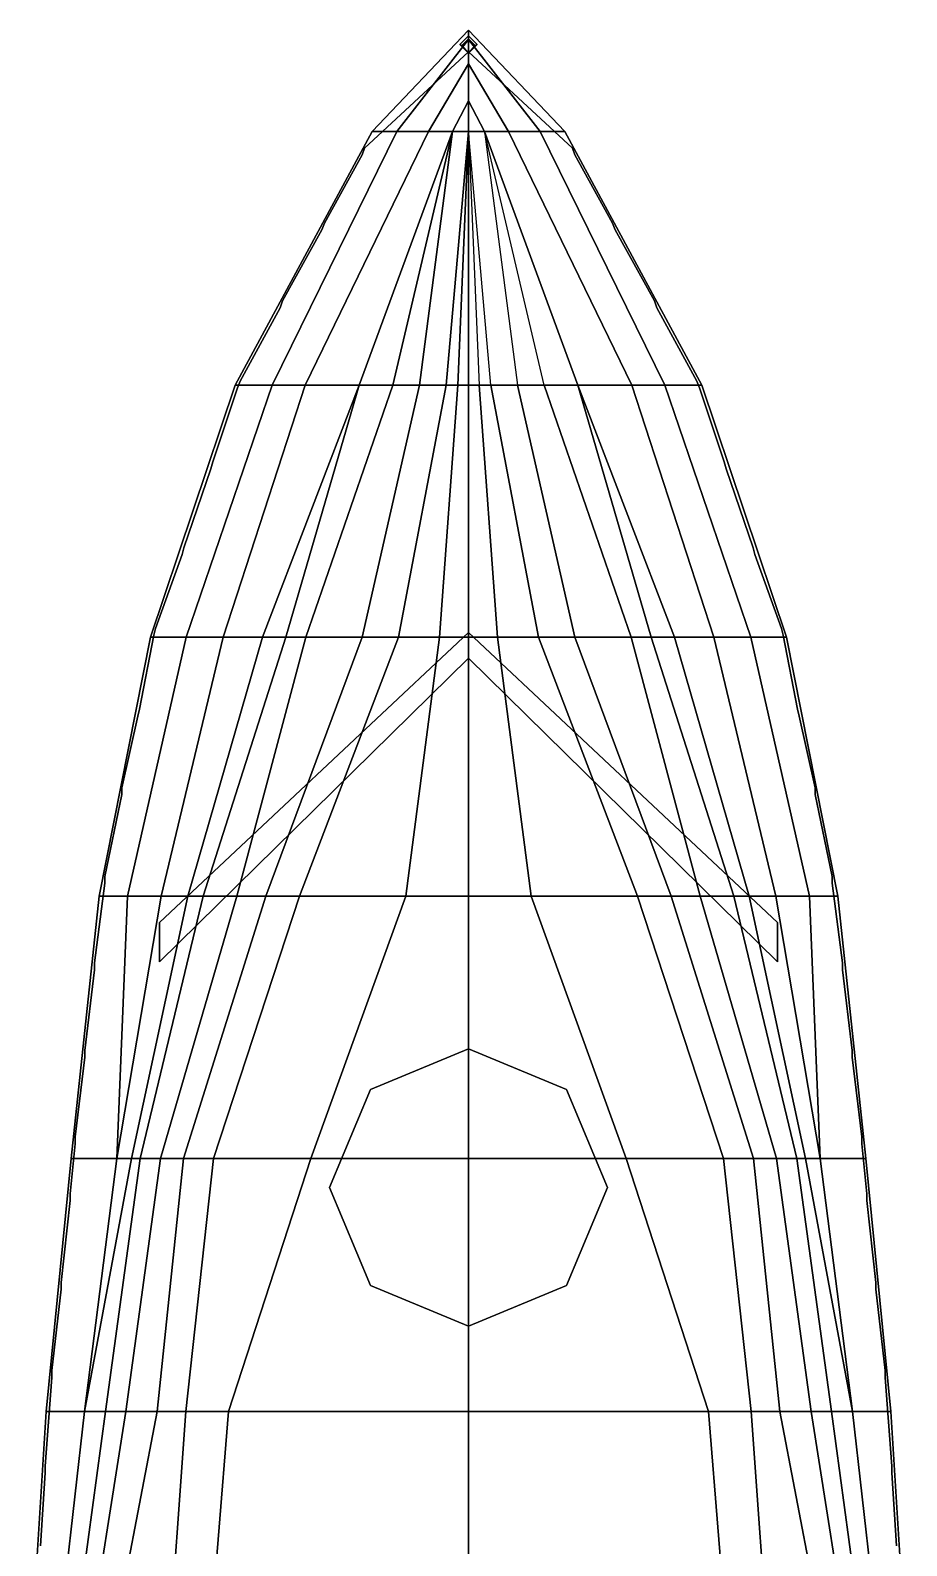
# Model space of a CAD drawing. Extents: x -9.3 to 9.3, y -48 to 46.6.
# Drawn here: x -7.7 to 7.7, y 19.92 to 46.57 of the extents above; entities that cross this region are included whole.
import ezdxf

# ---------------------------------------------------------------- set-up
doc = ezdxf.new("R2010")
doc.units = 0
doc.layers.get('0').update_dxf_attribs({"linetype": 'CONTINUOUS'})
doc.layers.add('RAILINGS', color=6, linetype='CONTINUOUS')

msp = doc.modelspace()

# ---------------------------------------------------------------- linework, layer by layer
for points in [[(0, 46.57, 5.04), (0, 46.41, 4.3), (-1.26, 44.79, 4.09), (-1.69, 44.79, 4.78)], [(0, 46.57, 5.04), (0, 46.57, 5.04), (-1.69, 44.79, 4.78), (1.69, 44.79, 4.78)], [(0, 46.41, 4.3), (0, 45.98, 3.04), (-0.7, 44.79, 2.82), (-1.26, 44.79, 4.09)], [(0, 46.47, 5.02), (-0.15, 46.32, 5), (-0.12, 46.3, 9.74), (0, 46.42, 9.74)], [(0, 46.18, 9.74), (0.12, 46.3, 9.74), (0, 46.42, 9.74), (-0.12, 46.3, 9.74)], [(1.69, 44.79, 4.78), (1.26, 44.79, 4.09), (0, 46.41, 4.3), (0, 46.57, 5.04)], [(0.15, 46.32, 5), (0, 46.47, 5.02), (0, 46.42, 9.74), (0.12, 46.3, 9.74)], [(1.26, 44.79, 4.09), (0.7, 44.79, 2.82), (0, 45.98, 3.04), (0, 46.41, 4.3)], [(-0.15, 46.32, 5), (0, 46.17, 4.98), (0, 46.18, 9.74), (-0.12, 46.3, 9.74)], [(0, 46.17, 4.98), (0.15, 46.32, 5), (0.12, 46.3, 9.74), (0, 46.18, 9.74)], [(0, 29.877, 15.587), (0, 29.85, 15.55), (0, 46.171, 5.286), (0, 46.171, 5.371)], [(0, 46.171, 5.371), (0, 46.171, 5.286), (0, 29.85, 15.55), (0, 29.877, 15.587)], [(0, 45.98, 3.04), (0, 45.33, 0.89), (-0.28, 44.79, 0.64), (-0.7, 44.79, 2.82)], [(0.7, 44.79, 2.82), (0.28, 44.79, 0.64), (0, 45.33, 0.89), (0, 45.98, 3.04)], [(0, 45.33, 0.89), (0, 45.09, 0.39), (0, 44.79, 0.13), (-0.28, 44.79, 0.64)], [(0.28, 44.79, 0.64), (0, 44.79, 0.13), (0, 45.09, 0.39), (0, 45.33, 0.89)], [(-1.69, 44.79, 4.78), (-1.26, 44.79, 4.09), (-3.45, 40.33, 3.24), (-4.1, 40.33, 4.49)], [(1.69, 44.79, 4.78), (-1.69, 44.79, 4.78), (-4.1, 40.33, 4.49), (4.1, 40.33, 4.49)], [(-1.26, 44.79, 4.09), (-0.7, 44.79, 2.82), (-2.87, 40.33, 2.23), (-3.45, 40.33, 3.24)], [(-0.7, 44.79, 2.82), (-0.28, 44.79, 0.64), (-1.92, 40.33, 0.03), (-2.87, 40.33, 2.23)], [(-0.28, 44.79, 0.64), (-0.28, 44.79, 0.64), (-1.33, 40.33, -0.93), (-1.92, 40.33, 0.03)], [(-0.28, 44.79, 0.64), (-0.28, 44.79, 0.64), (-0.86, 40.33, -1.65), (-1.33, 40.33, -0.93)], [(-0.28, 44.79, 0.64), (0, 44.79, 0.13), (-0.39, 40.33, -2.22), (-0.86, 40.33, -1.65)], [(0, 44.79, 0.13), (0, 44.79, 0.13), (-0.19, 40.33, -2.43), (-0.39, 40.33, -2.22)], [(0, 40.33, -2.57), (-0.19, 40.33, -2.43), (0, 44.79, 0.13)], [(0, 44.79, 0.13), (0, 44.79, 0.13), (0.19, 40.33, -2.43), (0, 40.33, -2.57)], [(0.86, 40.33, -1.65), (0.39, 40.33, -2.22), (0, 44.79, 0.13), (0.28, 44.79, 0.64)], [(2.87, 40.33, 2.23), (1.92, 40.33, 0.03), (0.28, 44.79, 0.64), (0.7, 44.79, 2.82)], [(1.92, 40.33, 0.03), (1.33, 40.33, -0.93), (0.28, 44.79, 0.64)], [(3.45, 40.33, 3.24), (2.87, 40.33, 2.23), (0.7, 44.79, 2.82), (1.26, 44.79, 4.09)], [(4.1, 40.33, 4.49), (3.45, 40.33, 3.24), (1.26, 44.79, 4.09), (1.69, 44.79, 4.78)], [(-4.1, 40.33, 4.49), (-3.45, 40.33, 3.24), (-4.96, 35.9, 3.24), (-5.59, 35.9, 4.33)], [(4.1, 40.33, 4.49), (-4.1, 40.33, 4.49), (-5.59, 35.9, 4.33), (5.59, 35.9, 4.33)], [(-3.45, 40.33, 3.24), (-2.87, 40.33, 2.23), (-4.31, 35.9, 1.79), (-4.96, 35.9, 3.24)], [(-2.87, 40.33, 2.23), (-1.92, 40.33, 0.03), (-3.62, 35.9, 0.03), (-4.31, 35.9, 1.79)], [(-1.92, 40.33, 0.03), (-1.92, 40.33, 0.03), (-3.21, 35.9, -0.93), (-3.62, 35.9, 0.03)], [(-1.92, 40.33, 0.03), (-1.33, 40.33, -0.93), (-2.86, 35.9, -1.65), (-3.21, 35.9, -0.93)], [(-1.33, 40.33, -0.93), (-0.86, 40.33, -1.65), (-1.87, 35.9, -2.87), (-2.86, 35.9, -1.65)], [(-0.86, 40.33, -1.65), (-0.39, 40.33, -2.22), (-1.23, 35.9, -3.4), (-1.87, 35.9, -2.87)], [(-0.39, 40.33, -2.22), (-0.19, 40.33, -2.43), (-0.51, 35.9, -3.95), (-1.23, 35.9, -3.4)], [(0, 35.9, -4.18), (-0.51, 35.9, -3.95), (-0.19, 40.33, -2.43), (0, 40.33, -2.57)], [(0, 40.33, -2.57), (0.19, 40.33, -2.43), (0.51, 35.9, -3.95), (0, 35.9, -4.18)], [(1.23, 35.9, -3.4), (0.51, 35.9, -3.95), (0.19, 40.33, -2.43), (0.39, 40.33, -2.22)], [(1.87, 35.9, -2.87), (1.23, 35.9, -3.4), (0.39, 40.33, -2.22), (0.86, 40.33, -1.65)], [(2.86, 35.9, -1.65), (1.87, 35.9, -2.87), (0.86, 40.33, -1.65), (1.33, 40.33, -0.93)], [(3.21, 35.9, -0.93), (2.86, 35.9, -1.65), (1.33, 40.33, -0.93), (1.92, 40.33, 0.03)], [(4.31, 35.9, 1.79), (3.62, 35.9, 0.03), (1.92, 40.33, 0.03), (2.87, 40.33, 2.23)], [(3.62, 35.9, 0.03), (3.21, 35.9, -0.93), (1.92, 40.33, 0.03)], [(4.96, 35.9, 3.24), (4.31, 35.9, 1.79), (2.87, 40.33, 2.23), (3.45, 40.33, 3.24)], [(5.59, 35.9, 4.33), (4.96, 35.9, 3.24), (3.45, 40.33, 3.24), (4.1, 40.33, 4.49)], [(-5.43, 30.19, 4.07), (0, 35.53, 4.3), (0, 35.98, 5.21), (-5.43, 30.88, 4.65)], [(-5.43, 30.88, 4.65), (0, 35.98, 5.21), (0, 35.53, 4.3), (-5.43, 30.19, 4.07)], [(5.43, 30.88, 4.65), (0, 35.98, 5.21), (0, 35.53, 4.3), (5.43, 30.19, 4.07)], [(5.43, 30.19, 4.07), (0, 35.53, 4.3), (0, 35.98, 5.21), (5.43, 30.88, 4.65)], [(-5.59, 35.9, 4.33), (-4.96, 35.9, 3.24), (-5.99, 31.34, 3.24), (-6.49, 31.34, 4.13)], [(5.59, 35.9, 4.33), (-5.59, 35.9, 4.33), (-6.49, 31.34, 4.13), (6.49, 31.34, 4.13)], [(-4.96, 35.9, 3.24), (-4.31, 35.9, 1.79), (-5.4, 31.34, 1.4), (-5.99, 31.34, 3.24)], [(-4.31, 35.9, 1.79), (-3.62, 35.9, 0.03), (-4.93, 31.34, 0.03), (-5.4, 31.34, 1.4)], [(-3.62, 35.9, 0.03), (-3.21, 35.9, -0.93), (-4.66, 31.34, -0.93), (-4.93, 31.34, 0.03)], [(-3.21, 35.9, -0.93), (-2.86, 35.9, -1.65), (-4.07, 31.34, -2.2), (-4.66, 31.34, -0.93)], [(-2.86, 35.9, -1.65), (-1.87, 35.9, -2.87), (-3.56, 31.34, -2.87), (-4.07, 31.34, -2.2)], [(-1.87, 35.9, -2.87), (-1.23, 35.9, -3.4), (-2.97, 31.34, -3.4), (-3.56, 31.34, -2.87)], [(-1.23, 35.9, -3.4), (-0.51, 35.9, -3.95), (-1.1, 31.34, -4.25), (-2.97, 31.34, -3.4)], [(-0.51, 35.9, -3.95), (0, 35.9, -4.18), (0, 31.34, -4.31), (-1.1, 31.34, -4.25)], [(0, 35.9, -4.18), (0.51, 35.9, -3.95), (1.1, 31.34, -4.25), (0, 31.34, -4.31)], [(0.51, 35.9, -3.95), (1.23, 35.9, -3.4), (2.97, 31.34, -3.4), (1.1, 31.34, -4.25)], [(3.56, 31.34, -2.87), (2.97, 31.34, -3.4), (1.23, 35.9, -3.4), (1.87, 35.9, -2.87)], [(4.07, 31.34, -2.2), (3.56, 31.34, -2.87), (1.87, 35.9, -2.87), (2.86, 35.9, -1.65)], [(4.66, 31.34, -0.93), (4.07, 31.34, -2.2), (2.86, 35.9, -1.65), (3.21, 35.9, -0.93)], [(4.93, 31.34, 0.03), (4.66, 31.34, -0.93), (3.21, 35.9, -0.93), (3.62, 35.9, 0.03)], [(5.4, 31.34, 1.4), (4.93, 31.34, 0.03), (3.62, 35.9, 0.03), (4.31, 35.9, 1.79)], [(5.99, 31.34, 3.24), (5.4, 31.34, 1.4), (4.31, 35.9, 1.79), (4.96, 35.9, 3.24)], [(6.49, 31.34, 4.13), (5.99, 31.34, 3.24), (4.96, 35.9, 3.24), (5.59, 35.9, 4.33)], [(-6.49, 31.34, 4.13), (-5.99, 31.34, 3.24), (-6.18, 26.73, 1.01), (-6.98, 26.73, 4.04)], [(6.49, 31.34, 4.13), (-6.49, 31.34, 4.13), (-6.98, 26.73, 4.04), (6.98, 26.73, 4.04)], [(-5.4, 31.34, 1.4), (-4.93, 31.34, 0.03), (-5.92, 26.73, 0.03), (-6.18, 26.73, 1.01)], [(-5.99, 31.34, 3.24), (-5.4, 31.34, 1.4), (-6.18, 26.73, 1.01)], [(-4.93, 31.34, 0.03), (-4.66, 31.34, -0.93), (-5.77, 26.73, -0.93), (-5.92, 26.73, 0.03)], [(-4.66, 31.34, -0.93), (-4.07, 31.34, -2.2), (-5.41, 26.73, -2.2), (-5.77, 26.73, -0.93)], [(-4.07, 31.34, -2.2), (-3.56, 31.34, -2.87), (-5.01, 26.73, -2.87), (-5.41, 26.73, -2.2)], [(-3.56, 31.34, -2.87), (-2.97, 31.34, -3.4), (-4.48, 26.73, -3.4), (-5.01, 26.73, -2.87)], [(-2.97, 31.34, -3.4), (-1.1, 31.34, -4.25), (-2.77, 26.73, -4.25), (-4.48, 26.73, -3.4)], [(0, 26.73, -4.31), (-2.77, 26.73, -4.25), (-1.1, 31.34, -4.25), (0, 31.34, -4.31)], [(0, 31.34, -4.31), (1.1, 31.34, -4.25), (2.77, 26.73, -4.25), (0, 26.73, -4.31)], [(4.48, 26.73, -3.4), (2.77, 26.73, -4.25), (1.1, 31.34, -4.25), (2.97, 31.34, -3.4)], [(5.01, 26.73, -2.87), (4.48, 26.73, -3.4), (2.97, 31.34, -3.4), (3.56, 31.34, -2.87)], [(5.41, 26.73, -2.2), (5.01, 26.73, -2.87), (3.56, 31.34, -2.87), (4.07, 31.34, -2.2)], [(5.77, 26.73, -0.93), (5.41, 26.73, -2.2), (4.07, 31.34, -2.2), (4.66, 31.34, -0.93)], [(5.92, 26.73, 0.03), (5.77, 26.73, -0.93), (4.66, 31.34, -0.93), (4.93, 31.34, 0.03)], [(6.18, 26.73, 1.01), (5.92, 26.73, 0.03), (4.93, 31.34, 0.03), (5.4, 31.34, 1.4)], [(6.18, 26.73, 1.01), (6.18, 26.73, 1.01), (5.4, 31.34, 1.4), (5.99, 31.34, 3.24)], [(6.98, 26.73, 4.04), (6.18, 26.73, 1.01), (5.99, 31.34, 3.24), (6.49, 31.34, 4.13)], [(0, 29.877, 15.587), (0, 29.85, 15.55), (0, 29.4, 16.5), (0, 29.44, 16.56)], [(0, 29.44, 16.56), (0, 29.4, 16.5), (0, 29.85, 15.55), (0, 29.877, 15.587)], [(0, 29.822, 15.608), (0, 29.85, 15.55), (0, 28.89, 15.7), (0, 28.94, 15.74)], [(0, 28.94, 15.74), (0, 28.89, 15.7), (0, 29.85, 15.55), (0, 29.822, 15.608)], [(0, -3.11, 35.21), (0, -1.618, 34.304), (0, 29.4, 16.5), (0, 29.44, 16.56)], [(0, 29.44, 16.56), (0, 29.4, 16.5), (0, -1.618, 34.304), (0, -3.11, 35.21)], [(0, 28.97, 15.73), (0, 28.94, 15.74), (0, 29.4, 16.5), (0, 29.44, 16.47)], [(0, 29.44, 16.47), (0, 29.4, 16.5), (0, 28.94, 15.74), (0, 28.97, 15.73)], [(0, 28.94, 15.74), (0, 28.89, 15.7), (0, -3.11, 35.16), (0, -3.11, 35.21)], [(0, -3.11, 35.21), (0, -3.11, 35.16), (0, 28.89, 15.7), (0, 28.94, 15.74)], [(0, 28.66, 4.07), (-1.725, 27.945, 4.06), (-1.725, 27.945, 4.79), (0, 28.66, 4.79)], [(1.725, 27.945, 4.06), (0, 28.66, 4.07), (0, 28.66, 4.79), (1.725, 27.945, 4.79)], [(-1.725, 27.945, 4.06), (-2.44, 26.22, 4.02), (-2.44, 26.22, 4.79), (-1.725, 27.945, 4.79)], [(2.44, 26.22, 4.02), (1.725, 27.945, 4.06), (1.725, 27.945, 4.79), (2.44, 26.22, 4.79)], [(-6.98, 26.73, 4.04), (-6.18, 26.73, 1.01), (-6.75, 22.28, 0.05), (-7.42, 22.28, 3.92)], [(6.98, 26.73, 4.04), (-6.98, 26.73, 4.04), (-7.42, 22.28, 3.92), (7.42, 22.28, 3.92)], [(-5.92, 26.73, 0.03), (-5.77, 26.73, -0.93), (-6.38, 22.28, -1.85), (-6.75, 22.28, 0.05)], [(-6.18, 26.73, 1.01), (-5.92, 26.73, 0.03), (-6.75, 22.28, 0.05)], [(-5.77, 26.73, -0.93), (-5.41, 26.73, -2.2), (-6.02, 22.28, -2.75), (-6.38, 22.28, -1.85)], [(-5.41, 26.73, -2.2), (-5.01, 26.73, -2.87), (-5.47, 22.28, -3.42), (-6.02, 22.28, -2.75)], [(-5.01, 26.73, -2.87), (-4.48, 26.73, -3.4), (-4.97, 22.28, -3.76), (-5.47, 22.28, -3.42)], [(-4.48, 26.73, -3.4), (-2.77, 26.73, -4.25), (-4.22, 22.28, -4.04), (-4.97, 22.28, -3.76)], [(0, 22.28, -4.31), (-4.22, 22.28, -4.04), (-2.77, 26.73, -4.25), (0, 26.73, -4.31)], [(0, 26.73, -4.31), (2.77, 26.73, -4.25), (4.22, 22.28, -4.04), (0, 22.28, -4.31)], [(4.97, 22.28, -3.76), (4.22, 22.28, -4.04), (2.77, 26.73, -4.25), (4.48, 26.73, -3.4)], [(5.47, 22.28, -3.42), (4.97, 22.28, -3.76), (4.48, 26.73, -3.4), (5.01, 26.73, -2.87)], [(6.02, 22.28, -2.75), (5.47, 22.28, -3.42), (5.01, 26.73, -2.87), (5.41, 26.73, -2.2)], [(6.38, 22.28, -1.85), (6.02, 22.28, -2.75), (5.41, 26.73, -2.2), (5.77, 26.73, -0.93)], [(6.75, 22.28, 0.05), (6.38, 22.28, -1.85), (5.77, 26.73, -0.93), (5.92, 26.73, 0.03)], [(6.75, 22.28, 0.05), (6.75, 22.28, 0.05), (5.92, 26.73, 0.03), (6.18, 26.73, 1.01)], [(7.42, 22.28, 3.92), (6.75, 22.28, 0.05), (6.18, 26.73, 1.01), (6.98, 26.73, 4.04)], [(-2.44, 26.22, 4.02), (-1.725, 24.495, 3.97), (-1.725, 24.495, 4.79), (-2.44, 26.22, 4.79)], [(1.725, 24.495, 3.97), (2.44, 26.22, 4.02), (2.44, 26.22, 4.79), (1.725, 24.495, 4.79)], [(-1.725, 24.495, 3.97), (0, 23.78, 3.96), (0, 23.78, 4.79), (-1.725, 24.495, 4.79)], [(0, 23.78, 3.96), (1.725, 24.495, 3.97), (1.725, 24.495, 4.79), (0, 23.78, 4.79)], [(-7.42, 22.28, 3.92), (-6.75, 22.28, 0.05), (-7.26, 17.78, 0.05), (-7.7, 17.78, 3.79)], [(7.42, 22.28, 3.92), (-7.42, 22.28, 3.92), (-7.7, 17.78, 3.79), (7.7, 17.78, 3.79)], [(-6.75, 22.28, 0.05), (-6.38, 22.28, -1.85), (-6.99, 17.78, -1.85), (-7.26, 17.78, 0.05)], [(-6.38, 22.28, -1.85), (-6.02, 22.28, -2.75), (-6.73, 17.78, -2.75), (-6.99, 17.78, -1.85)], [(-6.02, 22.28, -2.75), (-5.47, 22.28, -3.42), (-6.33, 17.78, -3.42), (-6.73, 17.78, -2.75)], [(-5.47, 22.28, -3.42), (-4.97, 22.28, -3.76), (-5.29, 17.78, -4.05), (-6.33, 17.78, -3.42)], [(-4.97, 22.28, -3.76), (-4.22, 22.28, -4.04), (-4.58, 17.78, -4.44), (-5.29, 17.78, -4.05)], [(0, 17.78, -4.44), (-4.58, 17.78, -4.44), (-4.22, 22.28, -4.04), (0, 22.28, -4.31)], [(0, 22.28, -4.31), (4.22, 22.28, -4.04), (4.58, 17.78, -4.44), (0, 17.78, -4.44)], [(5.29, 17.78, -4.05), (4.58, 17.78, -4.44), (4.22, 22.28, -4.04), (4.97, 22.28, -3.76)], [(6.33, 17.78, -3.42), (5.29, 17.78, -4.05), (4.97, 22.28, -3.76), (5.47, 22.28, -3.42)], [(6.73, 17.78, -2.75), (6.33, 17.78, -3.42), (5.47, 22.28, -3.42), (6.02, 22.28, -2.75)], [(6.99, 17.78, -1.85), (6.73, 17.78, -2.75), (6.02, 22.28, -2.75), (6.38, 22.28, -1.85)], [(7.26, 17.78, 0.05), (6.99, 17.78, -1.85), (6.38, 22.28, -1.85), (6.75, 22.28, 0.05)], [(7.7, 17.78, 3.79), (7.26, 17.78, 0.05), (6.75, 22.28, 0.05), (7.42, 22.28, 3.92)]]:
    msp.add_3dface(points)
at = {"layer": 'RAILINGS'}
for points in [[(0, 46.19, 5.97), (0, 46.19, 6.09), (-1.83, 44.5, 6.09), (-1.83, 44.5, 5.97)], [(-1.83, 44.5, 5.97), (-1.83, 44.5, 6.09), (0, 46.19, 6.09), (0, 46.19, 5.97)], [(0, 46.19, 5.35), (0, 46.19, 5.47), (-1.83, 44.5, 5.47), (-1.83, 44.5, 5.35)], [(-1.83, 44.5, 5.35), (-1.83, 44.5, 5.47), (0, 46.19, 5.47), (0, 46.19, 5.35)], [(1.83, 44.5, 5.35), (1.83, 44.5, 5.47), (0, 46.19, 5.47), (0, 46.19, 5.35)], [(0, 46.19, 5.35), (0, 46.19, 5.47), (1.83, 44.5, 5.47), (1.83, 44.5, 5.35)], [(1.83, 44.5, 5.97), (1.83, 44.5, 6.09), (0, 46.19, 6.09), (0, 46.19, 5.97)], [(0, 46.19, 5.97), (0, 46.19, 6.09), (1.83, 44.5, 6.09), (1.83, 44.5, 5.97)], [(-2.53, 43.18, 5.96), (-2.53, 43.18, 6.08), (-1.87, 44.38, 6.09), (-1.87, 44.38, 5.97)], [(-1.87, 44.38, 5.97), (-1.87, 44.38, 6.09), (-2.53, 43.18, 6.08), (-2.53, 43.18, 5.96)], [(-2.53, 43.18, 5.34), (-2.53, 43.18, 5.46), (-1.87, 44.38, 5.47), (-1.87, 44.38, 5.35)], [(-1.87, 44.38, 5.35), (-1.87, 44.38, 5.47), (-2.53, 43.18, 5.46), (-2.53, 43.18, 5.34)], [(-1.87, 44.38, 6.09), (-1.83, 44.5, 6.09), (-1.83, 44.5, 4.76), (-1.87, 44.38, 4.75)], [(-1.87, 44.38, 4.75), (-1.83, 44.5, 4.76), (-1.83, 44.5, 6.09), (-1.87, 44.38, 6.09)], [(1.87, 44.38, 4.75), (1.83, 44.5, 4.76), (1.83, 44.5, 6.09), (1.87, 44.38, 6.09)], [(1.87, 44.38, 6.09), (1.83, 44.5, 6.09), (1.83, 44.5, 4.76), (1.87, 44.38, 4.75)], [(1.87, 44.38, 5.35), (1.87, 44.38, 5.47), (2.53, 43.18, 5.46), (2.53, 43.18, 5.34)], [(2.53, 43.18, 5.34), (2.53, 43.18, 5.46), (1.87, 44.38, 5.47), (1.87, 44.38, 5.35)], [(1.87, 44.38, 5.97), (1.87, 44.38, 6.09), (2.53, 43.18, 6.08), (2.53, 43.18, 5.96)], [(2.53, 43.18, 5.96), (2.53, 43.18, 6.08), (1.87, 44.38, 6.09), (1.87, 44.38, 5.97)], [(-2.58, 43.06, 6.08), (-2.53, 43.18, 6.08), (-2.53, 43.18, 4.67), (-2.58, 43.06, 4.66)], [(-2.58, 43.06, 4.66), (-2.53, 43.18, 4.67), (-2.53, 43.18, 6.08), (-2.58, 43.06, 6.08)], [(2.58, 43.06, 4.66), (2.53, 43.18, 4.67), (2.53, 43.18, 6.08), (2.58, 43.06, 6.08)], [(2.58, 43.06, 6.08), (2.53, 43.18, 6.08), (2.53, 43.18, 4.67), (2.58, 43.06, 4.66)], [(-2.58, 43.06, 5.96), (-2.58, 43.06, 6.08), (-3.27, 41.81, 5.95), (-3.27, 41.81, 5.83)], [(-3.27, 41.81, 5.83), (-3.27, 41.81, 5.95), (-2.58, 43.06, 6.08), (-2.58, 43.06, 5.96)], [(-2.58, 43.06, 5.34), (-2.58, 43.06, 5.46), (-3.27, 41.81, 5.33), (-3.27, 41.81, 5.21)], [(-3.27, 41.81, 5.21), (-3.27, 41.81, 5.33), (-2.58, 43.06, 5.46), (-2.58, 43.06, 5.34)], [(3.27, 41.81, 5.21), (3.27, 41.81, 5.33), (2.58, 43.06, 5.46), (2.58, 43.06, 5.34)], [(2.58, 43.06, 5.34), (2.58, 43.06, 5.46), (3.27, 41.81, 5.33), (3.27, 41.81, 5.21)], [(3.27, 41.81, 5.83), (3.27, 41.81, 5.95), (2.58, 43.06, 6.08), (2.58, 43.06, 5.96)], [(2.58, 43.06, 5.96), (2.58, 43.06, 6.08), (3.27, 41.81, 5.95), (3.27, 41.81, 5.83)], [(-4.01, 40.4, 5.83), (-4.01, 40.4, 5.95), (-3.31, 41.69, 5.95), (-3.31, 41.69, 5.83)], [(-3.31, 41.69, 5.83), (-3.31, 41.69, 5.95), (-4.01, 40.4, 5.95), (-4.01, 40.4, 5.83)], [(-4.01, 40.4, 5.21), (-4.01, 40.4, 5.33), (-3.31, 41.69, 5.33), (-3.31, 41.69, 5.21)], [(-3.31, 41.69, 5.21), (-3.31, 41.69, 5.33), (-4.01, 40.4, 5.33), (-4.01, 40.4, 5.21)], [(-3.31, 41.69, 4.57), (-3.27, 41.81, 4.58), (-3.27, 41.81, 5.95), (-3.31, 41.69, 5.95)], [(-3.31, 41.69, 5.95), (-3.27, 41.81, 5.95), (-3.27, 41.81, 4.58), (-3.31, 41.69, 4.57)], [(3.31, 41.69, 5.95), (3.27, 41.81, 5.95), (3.27, 41.81, 4.58), (3.31, 41.69, 4.57)], [(3.31, 41.69, 4.57), (3.27, 41.81, 4.58), (3.27, 41.81, 5.95), (3.31, 41.69, 5.95)], [(3.31, 41.69, 5.21), (3.31, 41.69, 5.33), (4.01, 40.4, 5.33), (4.01, 40.4, 5.21)], [(4.01, 40.4, 5.21), (4.01, 40.4, 5.33), (3.31, 41.69, 5.33), (3.31, 41.69, 5.21)], [(3.31, 41.69, 5.83), (3.31, 41.69, 5.95), (4.01, 40.4, 5.95), (4.01, 40.4, 5.83)], [(4.01, 40.4, 5.83), (4.01, 40.4, 5.95), (3.31, 41.69, 5.95), (3.31, 41.69, 5.83)], [(-4.06, 40.28, 5.83), (-4.06, 40.28, 5.95), (-4.49, 38.98, 5.81), (-4.49, 38.98, 5.69)], [(-4.49, 38.98, 5.69), (-4.49, 38.98, 5.81), (-4.06, 40.28, 5.95), (-4.06, 40.28, 5.83)], [(-4.06, 40.28, 5.21), (-4.06, 40.28, 5.33), (-4.49, 38.98, 5.19), (-4.49, 38.98, 5.07)], [(-4.49, 38.98, 5.07), (-4.49, 38.98, 5.19), (-4.06, 40.28, 5.33), (-4.06, 40.28, 5.21)], [(-4.06, 40.28, 5.95), (-4.01, 40.4, 5.95), (-4.01, 40.4, 4.49), (-4.06, 40.28, 4.48)], [(-4.06, 40.28, 4.48), (-4.01, 40.4, 4.49), (-4.01, 40.4, 5.95), (-4.06, 40.28, 5.95)], [(4.06, 40.28, 4.48), (4.01, 40.4, 4.49), (4.01, 40.4, 5.95), (4.06, 40.28, 5.95)], [(4.06, 40.28, 5.95), (4.01, 40.4, 5.95), (4.01, 40.4, 4.49), (4.06, 40.28, 4.48)], [(4.49, 38.98, 5.07), (4.49, 38.98, 5.19), (4.06, 40.28, 5.33), (4.06, 40.28, 5.21)], [(4.06, 40.28, 5.21), (4.06, 40.28, 5.33), (4.49, 38.98, 5.19), (4.49, 38.98, 5.07)], [(4.49, 38.98, 5.69), (4.49, 38.98, 5.81), (4.06, 40.28, 5.95), (4.06, 40.28, 5.83)], [(4.06, 40.28, 5.83), (4.06, 40.28, 5.95), (4.49, 38.98, 5.81), (4.49, 38.98, 5.69)], [(-4.53, 38.86, 5.81), (-4.49, 38.98, 5.81), (-4.49, 38.98, 4.44), (-4.53, 38.86, 4.43)], [(-4.53, 38.86, 4.43), (-4.49, 38.98, 4.44), (-4.49, 38.98, 5.81), (-4.53, 38.86, 5.81)], [(4.53, 38.86, 4.43), (4.49, 38.98, 4.44), (4.49, 38.98, 5.81), (4.53, 38.86, 5.81)], [(4.53, 38.86, 5.81), (4.49, 38.98, 5.81), (4.49, 38.98, 4.44), (4.53, 38.86, 4.43)], [(-5, 37.47, 5.56), (-5, 37.47, 5.68), (-4.53, 38.86, 5.81), (-4.53, 38.86, 5.69)], [(-4.53, 38.86, 5.69), (-4.53, 38.86, 5.81), (-5, 37.47, 5.68), (-5, 37.47, 5.56)], [(-5, 37.47, 4.94), (-5, 37.47, 5.06), (-4.53, 38.86, 5.19), (-4.53, 38.86, 5.07)], [(-4.53, 38.86, 5.07), (-4.53, 38.86, 5.19), (-5, 37.47, 5.06), (-5, 37.47, 4.94)], [(4.53, 38.86, 5.07), (4.53, 38.86, 5.19), (5, 37.47, 5.06), (5, 37.47, 4.94)], [(5, 37.47, 4.94), (5, 37.47, 5.06), (4.53, 38.86, 5.19), (4.53, 38.86, 5.07)], [(4.53, 38.86, 5.69), (4.53, 38.86, 5.81), (5, 37.47, 5.68), (5, 37.47, 5.56)], [(5, 37.47, 5.56), (5, 37.47, 5.68), (4.53, 38.86, 5.81), (4.53, 38.86, 5.69)], [(-5.03, 37.35, 5.56), (-5.03, 37.35, 5.68), (-5.5, 36.05, 5.66), (-5.5, 36.05, 5.54)], [(-5.5, 36.05, 5.54), (-5.5, 36.05, 5.66), (-5.03, 37.35, 5.68), (-5.03, 37.35, 5.56)], [(-5.03, 37.35, 4.94), (-5.03, 37.35, 5.06), (-5.5, 36.05, 5.04), (-5.5, 36.05, 4.92)], [(-5.5, 36.05, 4.92), (-5.5, 36.05, 5.04), (-5.03, 37.35, 5.06), (-5.03, 37.35, 4.94)], [(-5.03, 37.35, 4.38), (-5, 37.47, 4.38), (-5, 37.47, 5.68), (-5.03, 37.35, 5.68)], [(-5.03, 37.35, 5.68), (-5, 37.47, 5.68), (-5, 37.47, 4.38), (-5.03, 37.35, 4.38)], [(5.03, 37.35, 5.68), (5, 37.47, 5.68), (5, 37.47, 4.38), (5.03, 37.35, 4.38)], [(5.03, 37.35, 4.38), (5, 37.47, 4.38), (5, 37.47, 5.68), (5.03, 37.35, 5.68)], [(5.5, 36.05, 4.92), (5.5, 36.05, 5.04), (5.03, 37.35, 5.06), (5.03, 37.35, 4.94)], [(5.03, 37.35, 4.94), (5.03, 37.35, 5.06), (5.5, 36.05, 5.04), (5.5, 36.05, 4.92)], [(5.5, 36.05, 5.54), (5.5, 36.05, 5.66), (5.03, 37.35, 5.68), (5.03, 37.35, 5.56)], [(5.03, 37.35, 5.56), (5.03, 37.35, 5.68), (5.5, 36.05, 5.66), (5.5, 36.05, 5.54)], [(-5.53, 35.93, 5.66), (-5.5, 36.05, 5.66), (-5.5, 36.05, 4.33), (-5.53, 35.93, 4.33)], [(-5.53, 35.93, 4.33), (-5.5, 36.05, 4.33), (-5.5, 36.05, 5.66), (-5.53, 35.93, 5.66)], [(5.53, 35.93, 4.33), (5.5, 36.05, 4.33), (5.5, 36.05, 5.66), (5.53, 35.93, 5.66)], [(5.53, 35.93, 5.66), (5.5, 36.05, 5.66), (5.5, 36.05, 4.33), (5.53, 35.93, 4.33)], [(-5.78, 34.63, 5.42), (-5.78, 34.63, 5.54), (-5.53, 35.93, 5.66), (-5.53, 35.93, 5.54)], [(-5.53, 35.93, 5.54), (-5.53, 35.93, 5.66), (-5.78, 34.63, 5.54), (-5.78, 34.63, 5.42)], [(-5.78, 34.63, 4.8), (-5.78, 34.63, 4.92), (-5.53, 35.93, 5.04), (-5.53, 35.93, 4.92)], [(-5.53, 35.93, 4.92), (-5.53, 35.93, 5.04), (-5.78, 34.63, 4.92), (-5.78, 34.63, 4.8)], [(5.53, 35.93, 4.92), (5.53, 35.93, 5.04), (5.78, 34.63, 4.92), (5.78, 34.63, 4.8)], [(5.78, 34.63, 4.8), (5.78, 34.63, 4.92), (5.53, 35.93, 5.04), (5.53, 35.93, 4.92)], [(5.53, 35.93, 5.54), (5.53, 35.93, 5.66), (5.78, 34.63, 5.54), (5.78, 34.63, 5.42)], [(5.78, 34.63, 5.42), (5.78, 34.63, 5.54), (5.53, 35.93, 5.66), (5.53, 35.93, 5.54)], [(-5.81, 34.51, 5.42), (-5.81, 34.51, 5.54), (-6.09, 33.25, 5.52), (-6.09, 33.25, 5.4)], [(-6.09, 33.25, 5.4), (-6.09, 33.25, 5.52), (-5.81, 34.51, 5.54), (-5.81, 34.51, 5.42)], [(-5.81, 34.51, 4.8), (-5.81, 34.51, 4.92), (-6.09, 33.25, 4.9), (-6.09, 33.25, 4.78)], [(-6.09, 33.25, 4.78), (-6.09, 33.25, 4.9), (-5.81, 34.51, 4.92), (-5.81, 34.51, 4.8)], [(-5.81, 34.51, 4.26), (-5.78, 34.63, 4.27), (-5.78, 34.63, 5.54), (-5.81, 34.51, 5.54)], [(-5.81, 34.51, 5.54), (-5.78, 34.63, 5.54), (-5.78, 34.63, 4.27), (-5.81, 34.51, 4.26)], [(5.81, 34.51, 5.54), (5.78, 34.63, 5.54), (5.78, 34.63, 4.27), (5.81, 34.51, 4.26)], [(5.81, 34.51, 4.26), (5.78, 34.63, 4.27), (5.78, 34.63, 5.54), (5.81, 34.51, 5.54)], [(6.09, 33.25, 4.78), (6.09, 33.25, 4.9), (5.81, 34.51, 4.92), (5.81, 34.51, 4.8)], [(5.81, 34.51, 4.8), (5.81, 34.51, 4.92), (6.09, 33.25, 4.9), (6.09, 33.25, 4.78)], [(6.09, 33.25, 5.4), (6.09, 33.25, 5.52), (5.81, 34.51, 5.54), (5.81, 34.51, 5.42)], [(5.81, 34.51, 5.42), (5.81, 34.51, 5.54), (6.09, 33.25, 5.52), (6.09, 33.25, 5.4)], [(-6.09, 33.13, 5.4), (-6.09, 33.13, 5.52), (-6.39, 31.69, 5.39), (-6.39, 31.69, 5.27)], [(-6.39, 31.69, 5.27), (-6.39, 31.69, 5.39), (-6.09, 33.13, 5.52), (-6.09, 33.13, 5.4)], [(-6.09, 33.13, 4.78), (-6.09, 33.13, 4.9), (-6.39, 31.69, 4.77), (-6.39, 31.69, 4.65)], [(-6.39, 31.69, 4.65), (-6.39, 31.69, 4.77), (-6.09, 33.13, 4.9), (-6.09, 33.13, 4.78)], [(-6.09, 33.13, 5.52), (-6.09, 33.25, 5.52), (-6.09, 33.25, 4.21), (-6.09, 33.13, 4.2)], [(-6.09, 33.13, 4.2), (-6.09, 33.25, 4.21), (-6.09, 33.25, 5.52), (-6.09, 33.13, 5.52)], [(6.09, 33.13, 4.2), (6.09, 33.25, 4.21), (6.09, 33.25, 5.52), (6.09, 33.13, 5.52)], [(6.09, 33.13, 5.52), (6.09, 33.25, 5.52), (6.09, 33.25, 4.21), (6.09, 33.13, 4.2)], [(6.39, 31.69, 4.65), (6.39, 31.69, 4.77), (6.09, 33.13, 4.9), (6.09, 33.13, 4.78)], [(6.09, 33.13, 4.78), (6.09, 33.13, 4.9), (6.39, 31.69, 4.77), (6.39, 31.69, 4.65)], [(6.39, 31.69, 5.27), (6.39, 31.69, 5.39), (6.09, 33.13, 5.52), (6.09, 33.13, 5.4)], [(6.09, 33.13, 5.4), (6.09, 33.13, 5.52), (6.39, 31.69, 5.39), (6.39, 31.69, 5.27)], [(-6.57, 30.17, 5.25), (-6.57, 30.17, 5.37), (-6.39, 31.57, 5.39), (-6.39, 31.57, 5.27)], [(-6.39, 31.57, 5.27), (-6.39, 31.57, 5.39), (-6.57, 30.17, 5.37), (-6.57, 30.17, 5.25)], [(-6.57, 30.17, 4.63), (-6.57, 30.17, 4.75), (-6.39, 31.57, 4.77), (-6.39, 31.57, 4.65)], [(-6.39, 31.57, 4.65), (-6.39, 31.57, 4.77), (-6.57, 30.17, 4.75), (-6.57, 30.17, 4.63)], [(-6.39, 31.57, 4.14), (-6.39, 31.69, 4.14), (-6.39, 31.69, 5.39), (-6.39, 31.57, 5.39)], [(-6.39, 31.57, 5.39), (-6.39, 31.69, 5.39), (-6.39, 31.69, 4.14), (-6.39, 31.57, 4.14)], [(6.39, 31.57, 5.39), (6.39, 31.69, 5.39), (6.39, 31.69, 4.14), (6.39, 31.57, 4.14)], [(6.39, 31.57, 4.14), (6.39, 31.69, 4.14), (6.39, 31.69, 5.39), (6.39, 31.57, 5.39)], [(6.39, 31.57, 4.65), (6.39, 31.57, 4.77), (6.57, 30.17, 4.75), (6.57, 30.17, 4.63)], [(6.57, 30.17, 4.63), (6.57, 30.17, 4.75), (6.39, 31.57, 4.77), (6.39, 31.57, 4.65)], [(6.39, 31.57, 5.27), (6.39, 31.57, 5.39), (6.57, 30.17, 5.37), (6.57, 30.17, 5.25)], [(6.57, 30.17, 5.25), (6.57, 30.17, 5.37), (6.39, 31.57, 5.39), (6.39, 31.57, 5.27)], [(-6.57, 30.05, 5.37), (-6.57, 30.17, 5.37), (-6.57, 30.17, 4.1), (-6.57, 30.05, 4.1)], [(-6.57, 30.05, 4.1), (-6.57, 30.17, 4.1), (-6.57, 30.17, 5.37), (-6.57, 30.05, 5.37)], [(6.57, 30.05, 4.1), (6.57, 30.17, 4.1), (6.57, 30.17, 5.37), (6.57, 30.05, 5.37)], [(6.57, 30.05, 5.37), (6.57, 30.17, 5.37), (6.57, 30.17, 4.1), (6.57, 30.05, 4.1)], [(-6.57, 30.05, 5.25), (-6.57, 30.05, 5.37), (-6.74, 28.63, 5.32), (-6.74, 28.63, 5.2)], [(-6.74, 28.63, 5.2), (-6.74, 28.63, 5.32), (-6.57, 30.05, 5.37), (-6.57, 30.05, 5.25)], [(-6.57, 30.05, 4.63), (-6.57, 30.05, 4.75), (-6.74, 28.63, 4.7), (-6.74, 28.63, 4.58)], [(-6.74, 28.63, 4.58), (-6.74, 28.63, 4.7), (-6.57, 30.05, 4.75), (-6.57, 30.05, 4.63)], [(6.74, 28.63, 4.58), (6.74, 28.63, 4.7), (6.57, 30.05, 4.75), (6.57, 30.05, 4.63)], [(6.57, 30.05, 4.63), (6.57, 30.05, 4.75), (6.74, 28.63, 4.7), (6.74, 28.63, 4.58)], [(6.74, 28.63, 5.2), (6.74, 28.63, 5.32), (6.57, 30.05, 5.37), (6.57, 30.05, 5.25)], [(6.57, 30.05, 5.25), (6.57, 30.05, 5.37), (6.74, 28.63, 5.32), (6.74, 28.63, 5.2)], [(-6.74, 28.51, 4.07), (-6.74, 28.63, 4.07), (-6.74, 28.63, 5.32), (-6.74, 28.51, 5.32)], [(-6.74, 28.51, 5.32), (-6.74, 28.63, 5.32), (-6.74, 28.63, 4.07), (-6.74, 28.51, 4.07)], [(6.74, 28.51, 5.32), (6.74, 28.63, 5.32), (6.74, 28.63, 4.07), (6.74, 28.51, 4.07)], [(6.74, 28.51, 4.07), (6.74, 28.63, 4.07), (6.74, 28.63, 5.32), (6.74, 28.51, 5.32)], [(-6.91, 27.11, 5.12), (-6.91, 27.11, 5.24), (-6.74, 28.51, 5.32), (-6.74, 28.51, 5.2)], [(-6.74, 28.51, 5.2), (-6.74, 28.51, 5.32), (-6.91, 27.11, 5.24), (-6.91, 27.11, 5.12)], [(-6.91, 27.11, 4.5), (-6.91, 27.11, 4.62), (-6.74, 28.51, 4.7), (-6.74, 28.51, 4.58)], [(-6.74, 28.51, 4.58), (-6.74, 28.51, 4.7), (-6.91, 27.11, 4.62), (-6.91, 27.11, 4.5)], [(6.74, 28.51, 4.58), (6.74, 28.51, 4.7), (6.91, 27.11, 4.62), (6.91, 27.11, 4.5)], [(6.91, 27.11, 4.5), (6.91, 27.11, 4.62), (6.74, 28.51, 4.7), (6.74, 28.51, 4.58)], [(6.74, 28.51, 5.2), (6.74, 28.51, 5.32), (6.91, 27.11, 5.24), (6.91, 27.11, 5.12)], [(6.91, 27.11, 5.12), (6.91, 27.11, 5.24), (6.74, 28.51, 5.32), (6.74, 28.51, 5.2)], [(-6.91, 26.99, 5.12), (-6.91, 26.99, 5.24), (-7, 26.11, 5.24), (-7, 26.11, 5.12)], [(-7, 26.11, 5.12), (-7, 26.11, 5.24), (-6.91, 26.99, 5.24), (-6.91, 26.99, 5.12)], [(-7, 26.11, 4.5), (-7, 26.11, 4.62), (-6.91, 26.99, 4.62), (-6.91, 26.99, 4.5)], [(-6.91, 26.99, 4.5), (-6.91, 26.99, 4.62), (-7, 26.11, 4.62), (-7, 26.11, 4.5)], [(-6.91, 26.99, 5.24), (-6.91, 27.11, 5.24), (-6.91, 27.11, 4.04), (-6.91, 26.99, 4.04)], [(-6.91, 26.99, 4.04), (-6.91, 27.11, 4.04), (-6.91, 27.11, 5.24), (-6.91, 26.99, 5.24)], [(6.91, 26.99, 4.04), (6.91, 27.11, 4.04), (6.91, 27.11, 5.24), (6.91, 26.99, 5.24)], [(6.91, 26.99, 5.24), (6.91, 27.11, 5.24), (6.91, 27.11, 4.04), (6.91, 26.99, 4.04)], [(6.91, 26.99, 4.5), (6.91, 26.99, 4.62), (7, 26.11, 4.62), (7, 26.11, 4.5)], [(7, 26.11, 4.5), (7, 26.11, 4.62), (6.91, 26.99, 4.62), (6.91, 26.99, 4.5)], [(7, 26.11, 5.12), (7, 26.11, 5.24), (6.91, 26.99, 5.24), (6.91, 26.99, 5.12)], [(6.91, 26.99, 5.12), (6.91, 26.99, 5.24), (7, 26.11, 5.24), (7, 26.11, 5.12)], [(-7.16, 24.55, 5.08), (-7.16, 24.55, 5.2), (-7, 25.99, 5.24), (-7, 25.99, 5.12)], [(-7, 25.99, 5.12), (-7, 25.99, 5.24), (-7.16, 24.55, 5.2), (-7.16, 24.55, 5.08)], [(-7.16, 24.55, 4.46), (-7.16, 24.55, 4.58), (-7, 25.99, 4.62), (-7, 25.99, 4.5)], [(-7, 25.99, 4.5), (-7, 25.99, 4.62), (-7.16, 24.55, 4.58), (-7.16, 24.55, 4.46)], [(-7, 25.99, 4.01), (-7, 26.11, 4.02), (-7, 26.11, 5.24), (-7, 25.99, 5.24)], [(-7, 25.99, 5.24), (-7, 26.11, 5.24), (-7, 26.11, 4.02), (-7, 25.99, 4.01)], [(7, 25.99, 5.24), (7, 26.11, 5.24), (7, 26.11, 4.02), (7, 25.99, 4.01)], [(7, 25.99, 4.01), (7, 26.11, 4.02), (7, 26.11, 5.24), (7, 25.99, 5.24)], [(7, 25.99, 4.5), (7, 25.99, 4.62), (7.16, 24.55, 4.58), (7.16, 24.55, 4.46)], [(7.16, 24.55, 4.46), (7.16, 24.55, 4.58), (7, 25.99, 4.62), (7, 25.99, 4.5)], [(7, 25.99, 5.12), (7, 25.99, 5.24), (7.16, 24.55, 5.2), (7.16, 24.55, 5.08)], [(7.16, 24.55, 5.08), (7.16, 24.55, 5.2), (7, 25.99, 5.24), (7, 25.99, 5.12)], [(-7.16, 24.43, 5.2), (-7.16, 24.55, 5.2), (-7.16, 24.55, 3.98), (-7.16, 24.43, 3.97)], [(-7.16, 24.43, 3.97), (-7.16, 24.55, 3.98), (-7.16, 24.55, 5.2), (-7.16, 24.43, 5.2)], [(7.16, 24.43, 3.97), (7.16, 24.55, 3.98), (7.16, 24.55, 5.2), (7.16, 24.43, 5.2)], [(7.16, 24.43, 5.2), (7.16, 24.55, 5.2), (7.16, 24.55, 3.98), (7.16, 24.43, 3.97)], [(-7.16, 24.43, 5.08), (-7.16, 24.43, 5.2), (-7.32, 23, 5.11), (-7.32, 23, 4.99)], [(-7.32, 23, 4.99), (-7.32, 23, 5.11), (-7.16, 24.43, 5.2), (-7.16, 24.43, 5.08)], [(-7.16, 24.43, 4.46), (-7.16, 24.43, 4.58), (-7.32, 23, 4.49), (-7.32, 23, 4.37)], [(-7.32, 23, 4.37), (-7.32, 23, 4.49), (-7.16, 24.43, 4.58), (-7.16, 24.43, 4.46)], [(7.32, 23, 4.37), (7.32, 23, 4.49), (7.16, 24.43, 4.58), (7.16, 24.43, 4.46)], [(7.16, 24.43, 4.46), (7.16, 24.43, 4.58), (7.32, 23, 4.49), (7.32, 23, 4.37)], [(7.32, 23, 4.99), (7.32, 23, 5.11), (7.16, 24.43, 5.2), (7.16, 24.43, 5.08)], [(7.16, 24.43, 5.08), (7.16, 24.43, 5.2), (7.32, 23, 5.11), (7.32, 23, 4.99)], [(-7.32, 22.88, 3.93), (-7.32, 23, 3.93), (-7.32, 23, 5.11), (-7.32, 22.88, 5.11)], [(-7.32, 22.88, 5.11), (-7.32, 23, 5.11), (-7.32, 23, 3.93), (-7.32, 22.88, 3.93)], [(7.32, 22.88, 5.11), (7.32, 23, 5.11), (7.32, 23, 3.93), (7.32, 22.88, 3.93)], [(7.32, 22.88, 3.93), (7.32, 23, 3.93), (7.32, 23, 5.11), (7.32, 22.88, 5.11)], [(-7.44, 21.32, 4.99), (-7.44, 21.32, 5.11), (-7.32, 22.88, 5.11), (-7.32, 22.88, 4.99)], [(-7.32, 22.88, 4.99), (-7.32, 22.88, 5.11), (-7.44, 21.32, 5.11), (-7.44, 21.32, 4.99)], [(-7.44, 21.32, 4.37), (-7.44, 21.32, 4.49), (-7.32, 22.88, 4.49), (-7.32, 22.88, 4.37)], [(-7.32, 22.88, 4.37), (-7.32, 22.88, 4.49), (-7.44, 21.32, 4.49), (-7.44, 21.32, 4.37)], [(7.32, 22.88, 4.37), (7.32, 22.88, 4.49), (7.44, 21.32, 4.49), (7.44, 21.32, 4.37)], [(7.44, 21.32, 4.37), (7.44, 21.32, 4.49), (7.32, 22.88, 4.49), (7.32, 22.88, 4.37)], [(7.32, 22.88, 4.99), (7.32, 22.88, 5.11), (7.44, 21.32, 5.11), (7.44, 21.32, 4.99)], [(7.44, 21.32, 4.99), (7.44, 21.32, 5.11), (7.32, 22.88, 5.11), (7.32, 22.88, 4.99)], [(-7.44, 21.2, 4.99), (-7.44, 21.2, 5.11), (-7.52, 19.92, 5.1), (-7.52, 19.92, 4.98)], [(-7.52, 19.92, 4.98), (-7.52, 19.92, 5.1), (-7.44, 21.2, 5.11), (-7.44, 21.2, 4.99)], [(-7.44, 21.2, 4.37), (-7.44, 21.2, 4.49), (-7.52, 19.92, 4.48), (-7.52, 19.92, 4.36)], [(-7.52, 19.92, 4.36), (-7.52, 19.92, 4.48), (-7.44, 21.2, 4.49), (-7.44, 21.2, 4.37)], [(-7.44, 21.2, 5.11), (-7.44, 21.32, 5.11), (-7.44, 21.32, 3.89), (-7.44, 21.2, 3.88)], [(-7.44, 21.2, 3.88), (-7.44, 21.32, 3.89), (-7.44, 21.32, 5.11), (-7.44, 21.2, 5.11)], [(7.44, 21.2, 3.88), (7.44, 21.32, 3.89), (7.44, 21.32, 5.11), (7.44, 21.2, 5.11)], [(7.44, 21.2, 5.11), (7.44, 21.32, 5.11), (7.44, 21.32, 3.89), (7.44, 21.2, 3.88)], [(7.52, 19.92, 4.36), (7.52, 19.92, 4.48), (7.44, 21.2, 4.49), (7.44, 21.2, 4.37)], [(7.44, 21.2, 4.37), (7.44, 21.2, 4.49), (7.52, 19.92, 4.48), (7.52, 19.92, 4.36)], [(7.52, 19.92, 4.98), (7.52, 19.92, 5.1), (7.44, 21.2, 5.11), (7.44, 21.2, 4.99)], [(7.44, 21.2, 4.99), (7.44, 21.2, 5.11), (7.52, 19.92, 5.1), (7.52, 19.92, 4.98)]]:
    msp.add_3dface(points, dxfattribs=at)

doc.saveas('drawing.dxf')
